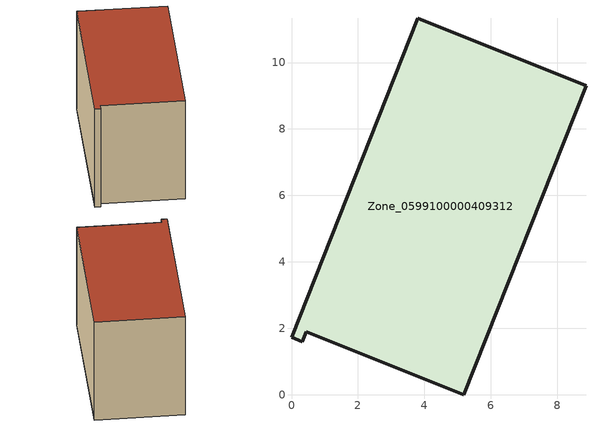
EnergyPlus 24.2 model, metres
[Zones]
Zone_0599100000409312
 floor ground (C_G): 3.8,11.33 8.87,9.3 5.18,0 0.45,1.89 0.33,1.6 0,1.73 z0.34
 wall outside (C_F): 8.87,9.3 3.8,11.33 0,1.73 0.33,1.6 0.45,1.89 5.18,0 8.87,9.3 z0.34:7.43
 roof outside (C_R): 3.8,11.33 0,1.73 0.33,1.6 0.45,1.89 5.18,0 8.87,9.3 z7.43
[BUILDING]
Pand.0599100000409312: North Axis=0; Terrain=City; Loads Convergence Tolerance Value=0.04; Temperature Convergence Tolerance Value=0.4; Solar Distribution=FullExterior; Maximum Number of Warmup Days=25; Minimum Number of Warmup Days=1
[Site:Location]
Rotterdam.The.Hague.AP_ZH_NLD Design_Conditions: Latitude=51.96; Longitude=4.45; Time Zone=1; Elevation=-4.5
[SITE:GROUNDTEMPERATURE:BUILDINGSURFACE]
18, 18, 18, 18, 18, 18, 18, 18, 18, 18, 18, 18
[MATERIAL] Thermal Absorptance=0.9; Solar Absorptance=0.7; Visible Absorptance=0.7
Name | Roughness | Thickness | Conductivity | Density | Specific Heat
G.TI.1992-2005 | MediumSmooth | 0.15 | 0.06 | 540 | 1210
F.TI.1992-2005 | Rough | 0.3 | 0.12 | 1920 | 840
R.TI.1992-2005 | MediumRough | 0.2 | 0.08 | 1500 | 1000
[CONSTRUCTION]
C_G: G.TI.1992-2005
C_F: F.TI.1992-2005
C_R: R.TI.1992-2005
[ZONE]
Zone_0599100000409312: Type=1; Multiplier=1; Ceiling Height=Autocalculate; Volume=Autocalculate; Floor Area=autocalculate; Part of Total Floor Area=Yes
[ZONEINFILTRATION:DESIGNFLOWRATE]
Infil_Zone_0599100000409312: Zone or ZoneList or Space or SpaceList=Zone_0599100000409312; Schedule=AlwaysOn; Design Flow Rate Calculation Method=Flow/Area; Flow Rate per Floor Area=0.0015; Constant Term Coefficient=1; Temperature Term Coefficient=0; Velocity Term Coefficient=0; Velocity Squared Term Coefficient=0
[HVACTEMPLATE:ZONE:IDEALLOADSAIRSYSTEM]
Zone_0599100000409312: Maximum Heating Supply Air Temperature=50; Minimum Cooling Supply Air Temperature=13; Maximum Heating Supply Air Humidity Ratio=0.0156; Minimum Cooling Supply Air Humidity Ratio=0.0077; Heating Limit=NoLimit; Cooling Limit=NoLimit; Dehumidification Control Type=ConstantSensibleHeatRatio; Cooling Sensible Heat Ratio=0.7; Dehumidification Setpoint=60; Humidification Control Type=None; Humidification Setpoint=30; Outdoor Air Method=None; Outdoor Air Flow Rate per Person=0.00944; Outdoor Air Flow Rate per Zone Floor Area=0; Outdoor Air Flow Rate per Zone=0; Demand Controlled Ventilation Type=None; Outdoor Air Economizer Type=NoEconomizer; Heat Recovery Type=None; Sensible Heat Recovery Effectiveness=0.7; Latent Heat Recovery Effectiveness=0.65
[ZONECONTROL:THERMOSTAT]
ThermostatControl_Zone_0599100000409312: Zone or ZoneList=Zone_0599100000409312; Control Type Schedule=DualSetpointControlType; Control 1=Thermostat_Zone_0599100000409312; Temperature Difference Between Cutout And Setpoint=0
[THERMOSTATSETPOINT:DUALSETPOINT]
Thermostat_Zone_0599100000409312: Heating Setpoint Temperature Schedule=HeatingSetpoint_Zone_0599100000409312; Cooling Setpoint Temperature Schedule=CoolingSetpoint_Zone_0599100000409312
[SCHEDULE:COMPACT]
HeatingSetpoint_Zone_0599100000409312: Through: 12/31, For: AllDays, Until: 24:00, 21
CoolingSetpoint_Zone_0599100000409312: Through: 12/31, For: AllDays, Until: 24:00, 24
DualSetpointControlType: Through: 12/31, For: AllDays, Until: 24:00, 4
AlwaysOn: Through: 12/31, For: AllDays, Until: 24:00, 1
